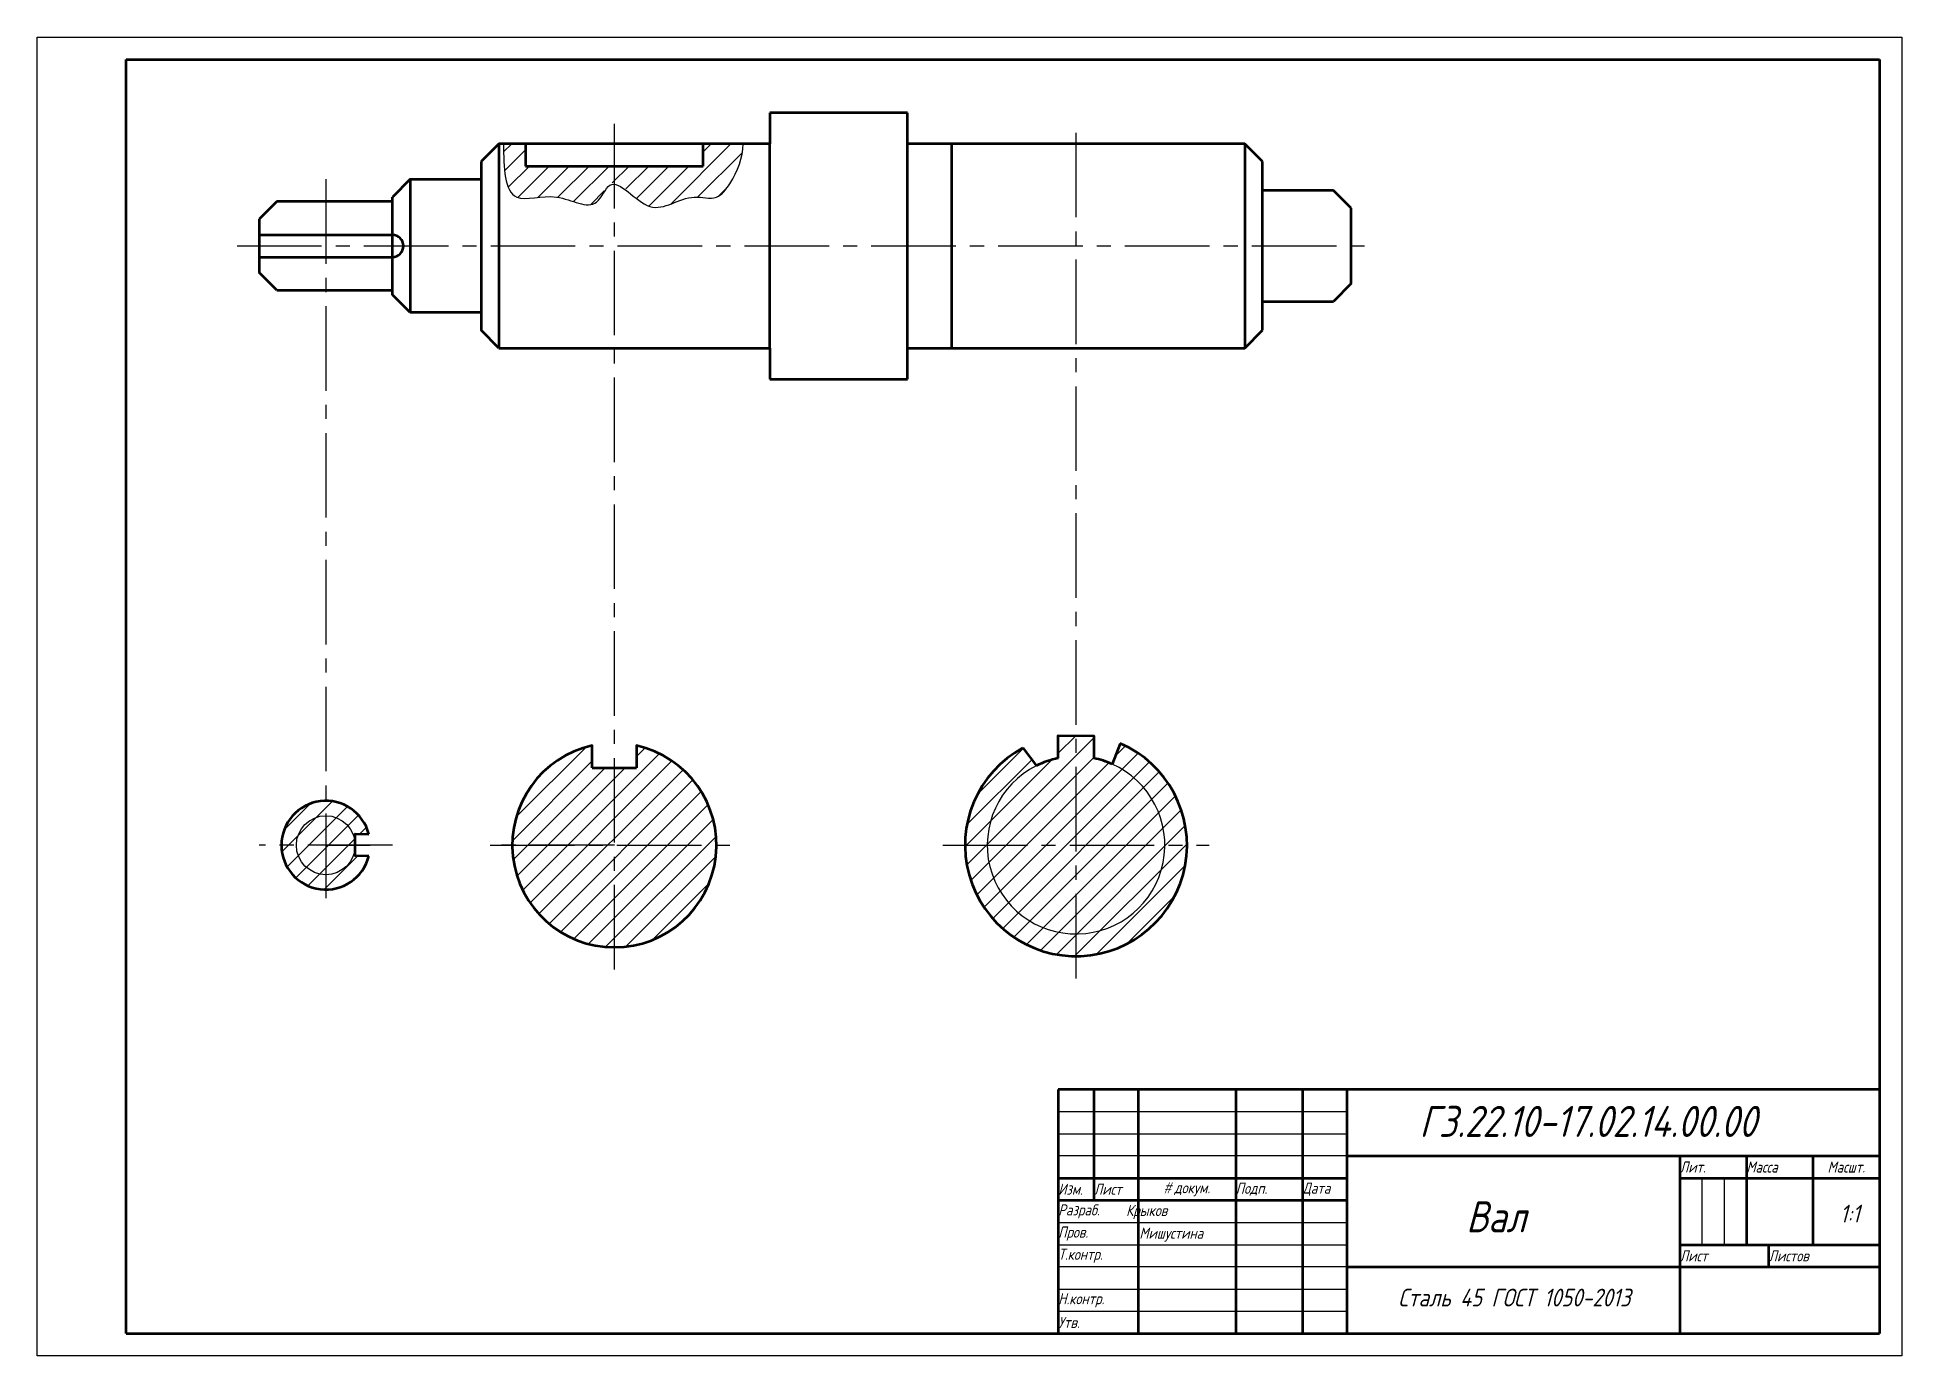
# Model space of a CAD drawing. Header units: millimetres. Extents: x -2923 to -2503, y -1923 to -1626.
import ezdxf

# ---------------------------------------------------------------- set-up
doc = ezdxf.new("R2010")
doc.units = ezdxf.units.MM
doc.linetypes.add('осевая2', pattern=[28.575, 19.05, -3.175, 3.175, -3.175])
for name, color, linetype, lineweight in [('Осевые', 7, 'осевая2', 25), ('Основные', 7, 'Continuous', 53), ('РАМКА', 7, 'Continuous', 53), ('РАМКА1', 7, 'Continuous', 25), ('текст', 7, 'Continuous', 25), ('Тонкие', 7, 'Continuous', 25)]:
    doc.layers.add(name, color=color, linetype=linetype, lineweight=lineweight)
doc.styles.add('ADRF1', font='simplex.shx', dxfattribs={"width": 0.8, "oblique": 15})
pattern_1 = [(45, (-2923.1896, -1923.3732), (-2.245064, 2.245064), [])]

msp = doc.modelspace()

# ---------------------------------------------------------------- hatches: boundary and pattern name
at = {"layer": 'Осевые'}
h = msp.add_hatch(dxfattribs=at)
h.set_pattern_fill('ANSI31', color=256)
h.set_pattern_definition(pattern_1)
h.paths.add_polyline_path([(-2689.19, -1783.7), (-2693.19, -1783.69), (-2693.19, -1788.78, 0.065667), (-2698.13, -1790.48, 0.284079), (-2709.19, -1808.37), (-2689.19, -1808.37)])
h.paths.add_polyline_path([(-2681.07, -1790.1, 0.05427), (-2685.19, -1788.78), (-2685.19, -1783.7), (-2689.19, -1783.7), (-2689.19, -1808.37), (-2669.19, -1808.37, 0.296392)])
h.paths.add_polyline_path([(-2669.19, -1808.37), (-2689.19, -1808.37), (-2689.19, -1828.37, 0.414214)], flags=17)
h.paths.add_polyline_path([(-2689.19, -1808.37), (-2709.19, -1808.37, 0.414214), (-2689.19, -1828.37)], flags=17)
h.paths.add_polyline_path([(-2698.13, -1790.48), (-2701.15, -1786.42, 0.274549), (-2714.19, -1808.37), (-2709.19, -1808.37, -0.284079)])
h.paths.add_polyline_path([(-2709.19, -1808.37), (-2714.19, -1808.37, 0.414214), (-2689.19, -1833.37), (-2689.19, -1828.37, -0.414214)])
h.paths.add_polyline_path([(-2664.19, -1808.37), (-2669.19, -1808.37, -0.414214), (-2689.19, -1828.37), (-2689.19, -1833.37, 0.414214)])
h.paths.add_polyline_path([(-2679.22, -1785.45), (-2681.07, -1790.1, -0.296392), (-2669.19, -1808.37), (-2664.19, -1808.37, 0.298567)])
h = msp.add_hatch(dxfattribs=at)
h.set_pattern_fill('ANSI31', color=256)
h.set_pattern_definition(pattern_1)
h.paths.add_polyline_path([(-2793.19, -1790.92), (-2798.19, -1790.92), (-2798.19, -1785.92, 0.351391), (-2816.19, -1808.37), (-2793.19, -1808.37)])
h.paths.add_polyline_path([(-2788.19, -1785.92), (-2788.19, -1790.92), (-2793.19, -1790.92), (-2793.19, -1808.37), (-2770.19, -1808.37, 0.351391)])
h.paths.add_polyline_path([(-2770.19, -1808.37), (-2793.19, -1808.37), (-2793.19, -1831.37, 0.414214)])
h.paths.add_polyline_path([(-2793.19, -1808.37), (-2816.19, -1808.37, 0.414214), (-2793.19, -1831.37)])
h = msp.add_hatch(dxfattribs=at)
h.set_pattern_fill('ANSI31', color=256)
h.set_pattern_definition(pattern_1)
h.paths.add_polyline_path([(-2858.19, -1808.37), (-2864.83, -1808.37, 0.414214), (-2858.19, -1815.01)], flags=17)
h.paths.add_polyline_path([(-2858.19, -1801.74, 0.414214), (-2864.83, -1808.37), (-2858.19, -1808.37)], flags=17)
h.paths.add_polyline_path([(-2858.19, -1798.37), (-2858.19, -1808.37), (-2851.55, -1808.37), (-2851.55, -1805.79), (-2848.51, -1805.87, 0.342016)])
h.paths.add_polyline_path([(-2851.55, -1808.37), (-2858.19, -1808.37), (-2858.19, -1815.01, 0.414214)], flags=17)
h.paths.add_polyline_path([(-2848.51, -1810.87), (-2851.56, -1810.75), (-2851.55, -1808.36, -0.414624), (-2858.19, -1815.01), (-2858.19, -1818.37, 0.341975)])
h.paths.add_polyline_path([(-2858.19, -1815.01, -0.414214), (-2864.83, -1808.37), (-2868.19, -1808.37, 0.414214), (-2858.19, -1818.37)])
h.paths.add_polyline_path([(-2858.19, -1801.74), (-2858.19, -1798.37, 0.414214), (-2868.19, -1808.37), (-2864.83, -1808.37, -0.414214)])
at = {"layer": 'Тонкие'}
h = msp.add_hatch(dxfattribs=at)
h.set_pattern_fill('ANSI31', color=256)
h.set_pattern_definition(pattern_1)
edge = h.paths.add_edge_path()
edge.add_line((-2813.19, -1650.37), (-2818.19, -1650.37))
edge.add_spline(control_points=[(-2818.19, -1650.37), (-2818.1, -1655.77), (-2817.95, -1665.11), (-2806.12, -1660.53), (-2797.41, -1666.5), (-2795.03, -1659.41), (-2793.55, -1659.1), (-2793.19, -1659.14)], knot_values=[0, 0, 0, 0, 12.369317, 21.369317, 30.424702, 35.424702, 36.874358, 36.874358, 36.874358, 36.874358], degree=3, periodic=0)
edge.add_line((-2793.19, -1659.14), (-2793.19, -1655.37))
edge.add_line((-2793.19, -1655.37), (-2813.19, -1655.37))
edge.add_line((-2813.19, -1655.37), (-2813.19, -1650.37))
edge = h.paths.add_edge_path()
edge.add_spline(control_points=[(-2793.19, -1659.14), (-2791.02, -1659.35), (-2784.63, -1668.07), (-2777.17, -1661.07), (-2770.09, -1663.41), (-2765.86, -1657.83), (-2764.26, -1653.52), (-2764.19, -1650.37)], knot_values=[36.874358, 36.874358, 36.874358, 36.874358, 45.720332, 55.918371, 60.918371, 65.161012, 74.647845, 74.647845, 74.647845, 74.647845], degree=3, periodic=0)
edge.add_line((-2764.19, -1650.37), (-2773.19, -1650.37))
edge.add_line((-2773.19, -1650.37), (-2773.19, -1655.37))
edge.add_line((-2773.19, -1655.37), (-2793.19, -1655.37))
edge.add_line((-2793.19, -1655.37), (-2793.19, -1659.14))

# ---------------------------------------------------------------- linework, layer by layer
at = {"layer": 'Осевые'}
for p, q in [((-2793.19, -1836.37), (-2793.19, -1645.37)), ((-2689.19, -1838.37), (-2689.19, -1645.37)), ((-2858.19, -1658.37), (-2858.19, -1823.37)), ((-2878.19, -1673.37), (-2621.19, -1673.37)), ((-2843.19, -1808.37), (-2873.19, -1808.37)), ((-2858.19, -1808.37), (-2848.19, -1808.37)), ((-2793.19, -1808.37), (-2821.19, -1808.37)), ((-2821.19, -1808.37), (-2765.19, -1808.37)), ((-2719.19, -1808.37), (-2659.19, -1808.37))]:
    msp.add_line(p, q, dxfattribs=at)
at = {"layer": 'Основные'}
for p, q in [((-2727.19, -1643.37), (-2758.19, -1643.37)), ((-2758.19, -1643.37), (-2758.19, -1650.37)), ((-2727.19, -1703.37), (-2727.19, -1643.37)), ((-2819.19, -1650.37), (-2823.19, -1654.37)), ((-2758.19, -1650.37), (-2819.19, -1650.37)), ((-2819.19, -1650.37), (-2819.19, -1696.37)), ((-2813.19, -1650.37), (-2813.19, -1655.37)), ((-2773.19, -1655.37), (-2773.19, -1650.37)), ((-2758.19, -1696.37), (-2758.19, -1650.37)), ((-2651.19, -1650.37), (-2727.19, -1650.37)), ((-2717.19, -1696.37), (-2717.19, -1650.37)), ((-2647.19, -1654.37), (-2651.19, -1650.37)), ((-2651.19, -1650.37), (-2651.19, -1696.37)), ((-2823.19, -1654.37), (-2823.19, -1658.37)), ((-2647.19, -1692.37), (-2647.19, -1654.37)), ((-2839.19, -1658.37), (-2843.19, -1662.37)), ((-2839.19, -1658.37), (-2823.19, -1658.37)), ((-2839.19, -1658.37), (-2839.19, -1688.37)), ((-2823.19, -1658.37), (-2823.19, -1688.37)), ((-2813.19, -1655.37), (-2773.19, -1655.37)), ((-2843.19, -1684.37), (-2843.19, -1662.37)), ((-2631.19, -1660.87), (-2647.19, -1660.87)), ((-2627.19, -1664.87), (-2631.19, -1660.87)), ((-2869.19, -1663.37), (-2873.19, -1667.37)), ((-2873.19, -1667.37), (-2873.19, -1679.37)), ((-2843.19, -1663.37), (-2869.19, -1663.37)), ((-2843.19, -1683.37), (-2843.19, -1663.37)), ((-2627.19, -1681.87), (-2627.19, -1664.87)), ((-2873.19, -1670.87), (-2843.19, -1670.87)), ((-2873.19, -1675.87), (-2843.19, -1675.87)), ((-2869.19, -1683.37), (-2873.19, -1679.37)), ((-2869.19, -1683.37), (-2843.19, -1683.37)), ((-2627.19, -1681.87), (-2631.19, -1685.87)), ((-2839.19, -1688.37), (-2843.19, -1684.37)), ((-2823.19, -1688.37), (-2839.19, -1688.37)), ((-2823.19, -1688.37), (-2823.19, -1692.37)), ((-2647.19, -1685.87), (-2631.19, -1685.87)), ((-2819.19, -1696.37), (-2823.19, -1692.37)), ((-2651.19, -1696.37), (-2647.19, -1692.37)), ((-2819.19, -1696.37), (-2758.19, -1696.37)), ((-2758.19, -1696.37), (-2758.19, -1703.37)), ((-2727.19, -1696.37), (-2651.19, -1696.37)), ((-2758.19, -1703.37), (-2727.19, -1703.37)), ((-2701.15, -1786.42), (-2698.13, -1790.48)), ((-2679.22, -1785.45), (-2681.07, -1790.1)), ((-2798.19, -1790.92), (-2788.19, -1790.92))]:
    msp.add_line(p, q, dxfattribs=at)
for points in [[(-2693.19, -1788.79), (-2693.19, -1783.69), (-2685.19, -1783.7), (-2685.19, -1788.79)], [(-2848.53, -1810.87), (-2851.56, -1810.75), (-2851.55, -1805.79), (-2848.53, -1805.87)]]:
    msp.add_lwpolyline(points, dxfattribs=at)
msp.add_lwpolyline([(-2798.19, -1790.92), (-2798.19, -1785.92, 9.089989), (-2788.19, -1785.92), (-2788.19, -1790.92)], format="xyb", dxfattribs=at)
for centre, radius, start, end in [((-2843.19, -1673.37), 2.5, 270, 90), ((-2689.19, -1808.37), 25, 118.5911, 66.4956), ((-2689.19, -1808.37), 20, 101.5369, 116.5651), ((-2689.19, -1808.37), 20, 66.0375, 78.463), ((-2858.19, -1808.37), 10, 14.5069, 345.5828)]:
    msp.add_arc(centre, radius, start, end, dxfattribs=at)
at = {"layer": 'РАМКА'}
for p, q in [((-2903.19, -1631.37), (-2508.19, -1631.37)), ((-2903.19, -1918.37), (-2903.19, -1631.37)), ((-2508.19, -1631.37), (-2508.19, -1918.37)), ((-2693.19, -1863.37), (-2693.19, -1918.37)), ((-2508.19, -1863.37), (-2693.19, -1863.37)), ((-2685.19, -1863.37), (-2685.19, -1888.37)), ((-2675.19, -1863.37), (-2675.19, -1918.37)), ((-2653.19, -1863.37), (-2653.19, -1918.37)), ((-2638.19, -1863.37), (-2638.19, -1918.37)), ((-2628.19, -1863.37), (-2628.19, -1918.37)), ((-2628.19, -1878.37), (-2508.19, -1878.37)), ((-2553.19, -1878.37), (-2553.19, -1918.37)), ((-2538.19, -1878.37), (-2538.19, -1898.37)), ((-2523.19, -1878.37), (-2523.19, -1898.37)), ((-2693.19, -1883.37), (-2628.19, -1883.37)), ((-2553.19, -1883.37), (-2508.19, -1883.37)), ((-2693.19, -1888.37), (-2628.19, -1888.37)), ((-2553.19, -1898.37), (-2508.19, -1898.37)), ((-2533.19, -1898.37), (-2533.19, -1903.37)), ((-2628.19, -1903.37), (-2508.19, -1903.37)), ((-2903.19, -1918.37), (-2508.19, -1918.37))]:
    msp.add_line(p, q, dxfattribs=at)
at = {"layer": 'РАМКА1'}
for p, q in [((-2923.19, -1626.37), (-2503.19, -1626.37)), ((-2923.19, -1923.37), (-2923.19, -1626.37)), ((-2503.19, -1626.37), (-2503.19, -1923.37)), ((-2693.19, -1868.37), (-2628.19, -1868.37)), ((-2693.19, -1873.37), (-2628.19, -1873.37)), ((-2628.19, -1878.37), (-2693.19, -1878.37)), ((-2548.19, -1883.37), (-2548.19, -1898.37)), ((-2543.19, -1883.37), (-2543.19, -1898.37)), ((-2693.19, -1893.37), (-2628.19, -1893.37)), ((-2693.19, -1898.37), (-2628.19, -1898.37)), ((-2628.19, -1903.37), (-2693.19, -1903.37)), ((-2693.19, -1908.37), (-2628.19, -1908.37)), ((-2693.19, -1913.37), (-2628.19, -1913.37)), ((-2503.19, -1923.37), (-2923.19, -1923.37))]:
    msp.add_line(p, q, dxfattribs=at)
at = {"layer": 'Тонкие'}
msp.add_circle((-2858.19, -1808.37), 6.64, dxfattribs=at)
msp.add_arc((-2689.19, -1808.37), 20, 116.5651, 66.0375, dxfattribs=at)
msp.add_open_spline([(-2818.19, -1650.37), (-2818.1, -1655.77), (-2817.95, -1665.11), (-2806.12, -1660.53), (-2797.41, -1666.5), (-2793.68, -1655.87), (-2785.08, -1668.49), (-2777.17, -1661.07), (-2770.09, -1663.41), (-2765.86, -1657.83), (-2764.26, -1653.52), (-2764.19, -1650.37)], degree=3, knots=[0, 0, 0, 0, 12.369317, 21.369317, 30.424702, 35.424702, 45.720332, 55.918371, 60.918371, 65.161012, 74.647845, 74.647845, 74.647845, 74.647845], dxfattribs=at)

# ---------------------------------------------------------------- texts
at = {"layer": 'текст', "attachment_point": 5, "style": 'ADRF1'}
for s, insert, char_height, width in [('ГЗ.22.10-17.02.14.00.00', (-2573.88, -1870.59), 7, 75), ('\\pxqj;Лит.', (-2545.69, -1880.87), 2.5, 15), ('\\pxqj;Масса', (-2530.69, -1880.87), 2.5, 15), ('Масшт.', (-2515.69, -1880.87), 2.5, 15), ('\\pxqj;Изм.', (-2689.19, -1885.87), 2.5, 8), ('\\pxqj;Лист', (-2680.19, -1885.87), 2.5, 10), ('{\\fArial|b0|i0|c0|p34;#\\fArial|b0|i0|c204|p34; }докум.', (-2664.19, -1885.87), 2.5, 22), ('\\pxqj;Подп.', (-2645.69, -1885.87), 2.5, 15), ('\\pxqj;Дата', (-2633.19, -1885.87), 2.5, 10), ('\\pxqj;Разраб.', (-2684.19, -1890.87), 2.5, 18), ('\\pxqj;Крыков', (-2668.91, -1891), 2.5, 18), ('Вал', (-2594.57, -1892.07), 7, 75), ('1:1', (-2514.88, -1891.36), 4, 15), ('\\pxqj;Пров.', (-2684.19, -1895.87), 2.5, 18), ('\\pxqj;Мишустина', (-2665.93, -1896.11), 2.5, 18), ('\\pxqj;Т.контр.', (-2684.19, -1900.87), 2.5, 18), ('\\pxqj;Лист', (-2543.19, -1900.87), 2.5, 20), ('\\pxqj;Листов', (-2520.69, -1900.87), 2.5, 25), ('\\pxqj;Н.контр.', (-2684.19, -1910.87), 2.5, 18), ('Сталь 45 ГОСТ 1050-2013\\P ', (-2590.46, -1913.61), 4, 77.6356), ('\\pxqj;Утв.', (-2684.19, -1915.87), 2.5, 18)]:
    msp.add_mtext(s, dxfattribs=dict(at, insert=insert, char_height=char_height, width=width))

doc.saveas('drawing.dxf')
